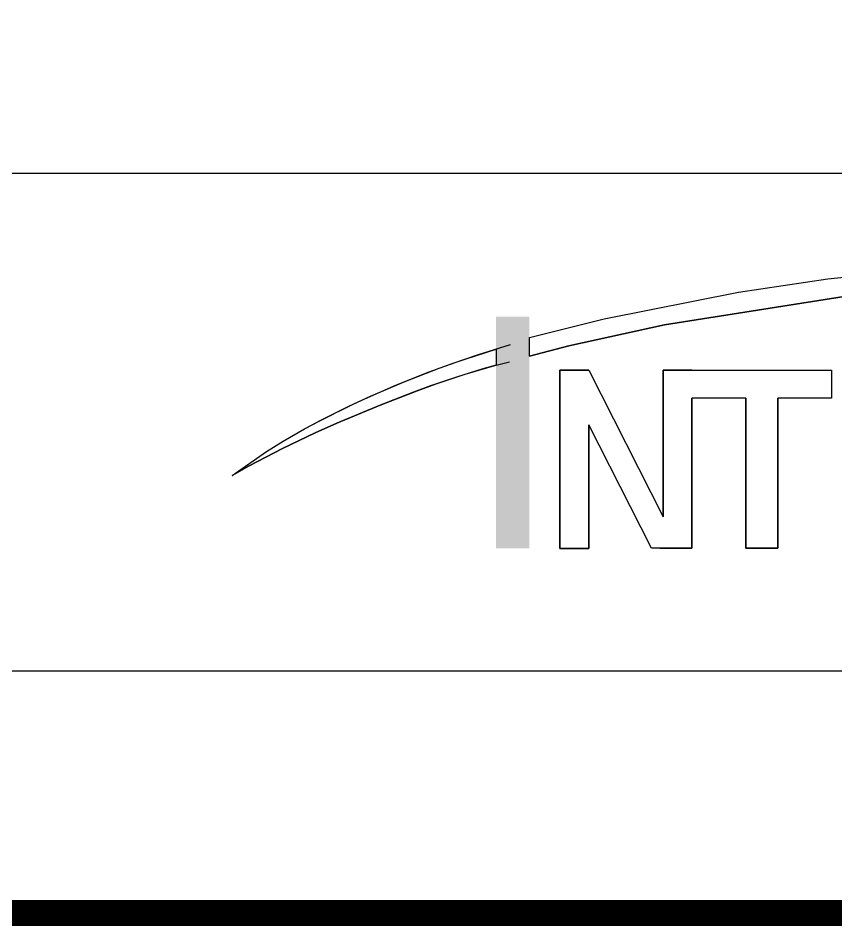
# Model space of a CAD drawing. Extents: x 0 to 22, y 0.2 to 17.
# Drawn here: x 15.338 to 17.231, y 0.167 to 2.269 of the extents above; entities that cross this region are included whole.
import ezdxf

# ---------------------------------------------------------------- set-up
doc = ezdxf.new("R2010")
doc.units = 0
doc.header["$MEASUREMENT"] = 0
doc.layers.add('BACKING', color=7, linetype='CONTINUOUS')

msp = doc.modelspace()

# ---------------------------------------------------------------- linework, layer by layer
at = {"layer": 'BACKING', "color": 7, "linetype": 'Continuous'}
for p, q in [((0.1942, 1.9103), (21.8, 1.9103)), ((17.2125, 1.6655), (17.6276, 1.7082)), ((17.2125, 1.6655), (17.6276, 1.7082)), ((17.0059, 1.6345), (17.2125, 1.6655)), ((17.0059, 1.6345), (17.2125, 1.6655)), ((16.6952, 1.5731), (17.0059, 1.6345)), ((16.6952, 1.5731), (17.0059, 1.6345)), ((17.2802, 1.629), (16.8343, 1.559)), ((16.8343, 1.559), (17.2802, 1.629)), ((16.5219, 1.53), (16.6952, 1.5731)), ((16.5219, 1.53), (16.6952, 1.5731)), ((16.8343, 1.559), (16.6129, 1.5101)), ((16.6129, 1.5101), (16.8343, 1.559)), ((16.5219, 1.4862), (16.5219, 1.53)), ((16.3751, 1.4805), (16.4445, 1.503)), ((16.404, 1.4901), (16.4782, 1.5131)), ((16.4445, 1.503), (16.4445, 1.4654)), ((16.6129, 1.5101), (16.5219, 1.4862)), ((16.5219, 1.4862), (16.6129, 1.5101)), ((16.3126, 1.4584), (16.3673, 1.4778)), ((16.3407, 1.4686), (16.3751, 1.4805)), ((16.3673, 1.4778), (16.404, 1.4901)), ((16.4414, 1.4646), (16.476, 1.4733)), ((16.232, 1.4272), (16.3126, 1.4584)), ((16.2896, 1.4498), (16.3407, 1.4686)), ((16.4137, 1.4569), (16.3527, 1.438)), ((16.3732, 1.4446), (16.4414, 1.4646)), ((16.4445, 1.4654), (16.4137, 1.4569)), ((16.5921, 1.0413), (16.5921, 1.4541)), ((16.5921, 1.4541), (16.6597, 1.4541)), ((16.6597, 1.4541), (16.5921, 1.4541)), ((16.5921, 1.4541), (16.5921, 1.0413)), ((16.6597, 1.4541), (16.8317, 1.1142)), ((16.6597, 1.4541), (16.6597, 1.4541)), ((16.6597, 1.4541), (16.8317, 1.1142)), ((16.8317, 1.1142), (16.8317, 1.4542)), ((16.8317, 1.4542), (16.9032, 1.4542)), ((16.8981, 1.4542), (16.8317, 1.4542)), ((16.8317, 1.4542), (16.8317, 1.1142)), ((16.8317, 1.4542), (16.9032, 1.4542)), ((16.9032, 1.4542), (17.2211, 1.4542)), ((16.9032, 1.4542), (17.2211, 1.4542)), ((17.2211, 1.4542), (17.2211, 1.3894)), ((17.2211, 1.4542), (17.2211, 1.3894)), ((16.2142, 1.4199), (16.2896, 1.4498)), ((16.3527, 1.438), (16.2927, 1.4174)), ((16.3061, 1.4221), (16.3732, 1.4446)), ((16.1407, 1.3879), (16.2142, 1.4199)), ((16.1534, 1.3936), (16.232, 1.4272)), ((16.2927, 1.4174), (16.2533, 1.4028)), ((16.2621, 1.4061), (16.3061, 1.4221)), ((16.1049, 1.3711), (16.1407, 1.3879)), ((16.115, 1.3759), (16.1534, 1.3936)), ((16.176, 1.3729), (16.2621, 1.4061)), ((16.2533, 1.4028), (16.176, 1.3729)), ((16.9032, 1.3894), (16.8981, 1.3894)), ((16.8981, 1.3894), (16.8981, 1.0414)), ((16.8981, 1.0414), (16.8981, 1.3894)), ((16.9032, 1.3894), (16.8981, 1.3894)), ((17.0229, 1.3894), (16.9032, 1.3894)), ((17.0229, 1.3894), (16.9032, 1.3894)), ((17.0229, 1.0414), (17.0229, 1.3894)), ((17.0229, 1.3894), (17.0229, 1.0414)), ((17.2211, 1.3894), (17.0972, 1.3894)), ((17.0972, 1.3894), (17.0972, 1.0414)), ((17.2211, 1.3894), (17.0972, 1.3894)), ((17.0972, 1.0414), (17.0972, 1.3894)), ((16.035, 1.3361), (16.1049, 1.3711)), ((16.0404, 1.3389), (16.115, 1.3759)), ((16.176, 1.3729), (16.0754, 1.3311)), ((16.0754, 1.3311), (16.176, 1.3729)), ((16.0011, 1.3178), (16.035, 1.3361)), ((16.0043, 1.3196), (16.0404, 1.3389)), ((16.0754, 1.3311), (16.0254, 1.3087)), ((16.0254, 1.3087), (16.0754, 1.3311)), ((16.8042, 1.0414), (16.6597, 1.3276)), ((16.6597, 1.3276), (16.6597, 1.0413)), ((16.8042, 1.0414), (16.6597, 1.3276)), ((16.6597, 1.0413), (16.6597, 1.3276)), ((16.0254, 1.3087), (15.9498, 1.2725)), ((15.9498, 1.2725), (16.0254, 1.3087)), ((15.9518, 1.2896), (16.0043, 1.3196)), ((15.9518, 1.2896), (16.0011, 1.3178)), ((15.9132, 1.2654), (15.9518, 1.2896)), ((15.9132, 1.2654), (15.9518, 1.2896)), ((15.833, 1.2104), (15.9132, 1.2654)), ((15.833, 1.2104), (15.9132, 1.2654)), ((15.9498, 1.2725), (15.8725, 1.2323)), ((15.8725, 1.2323), (15.9498, 1.2725)), ((15.8725, 1.2323), (15.833, 1.2104)), ((15.833, 1.2104), (15.8725, 1.2323)), ((16.6597, 1.0413), (16.5921, 1.0413)), ((16.5921, 1.0413), (16.6597, 1.0413)), ((16.8238, 1.0414), (16.8042, 1.0414)), ((16.8238, 1.0414), (16.8042, 1.0414)), ((16.8981, 1.0414), (16.8238, 1.0414)), ((16.8238, 1.0414), (16.8981, 1.0414)), ((17.0972, 1.0414), (17.0229, 1.0414)), ((17.0229, 1.0414), (17.0972, 1.0414))]:
    msp.add_line(p, q, dxfattribs=at)
at = {"layer": 'BACKING', "color": 7, "linetype": 'Continuous', "const_width": 0.06, "flags": 128}
msp.add_lwpolyline([(0.197, 0.197), (21.8, 0.197), (21.8, 16.8), (0.197, 16.8)], close=True, dxfattribs=at)
at = {"layer": 'BACKING', "color": 7, "linetype": 'Continuous', "flags": 128}
msp.add_lwpolyline([(21.8, 0.7571), (0.1942, 0.7571)], dxfattribs=at)
at = {"layer": 'BACKING', "color": 7, "linetype": 'Continuous'}
msp.add_solid([(16.4445, 1.5781), (16.4445, 1.0414), (16.5219, 1.5781), (16.5219, 1.0414)], dxfattribs=at)

doc.saveas('drawing.dxf')
